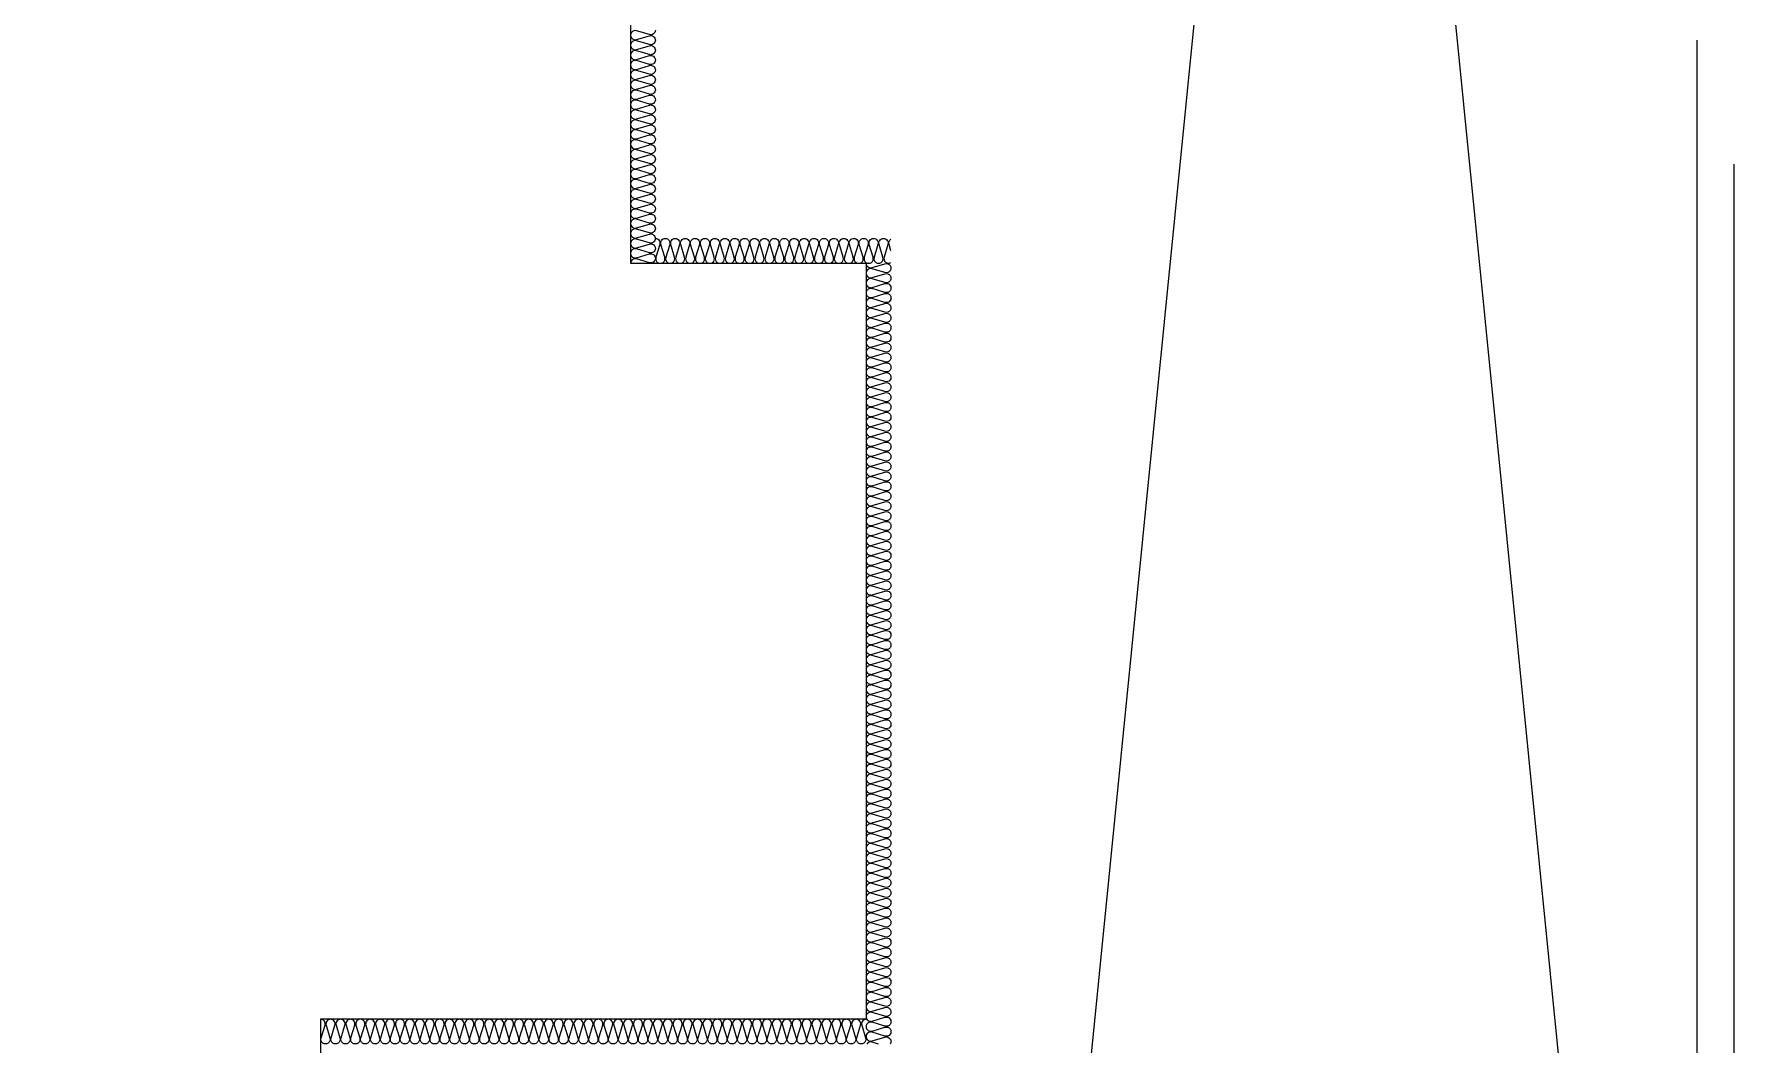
# Model space of a CAD drawing. Header units: millimetres. Extents: x 49154 to 181784, y 28275 to 149577.
# Drawn here: x 164048 to 170904, y 124255 to 128330 of the extents above; entities that cross this region are included whole.
import ezdxf

# ---------------------------------------------------------------- set-up
doc = ezdxf.new("R2010")
doc.units = ezdxf.units.MM
doc.header["$LTSCALE"] = 300
for name, color, linetype in [('A-CEN', 1, 'Continuous'), ('A-OPEN', 1, 'Continuous'), ('A-WALL-D', 7, 'Continuous'), ('ISL', 251, 'Continuous')]:
    doc.layers.add(name, color=color, linetype=linetype)

msp = doc.modelspace()

# ---------------------------------------------------------------- linework, layer by layer
at = {"layer": 'A-CEN'}
msp.add_line((170903.6, 122305), (170903.6, 127805), dxfattribs=at)
at = {"layer": 'A-OPEN'}
for p, q in [((167753.6, 148705), (170753.6, 118605)), ((167753.6, 118605), (170753.6, 148705))]:
    msp.add_line(p, q, dxfattribs=at)
at = {"layer": 'A-WALL-D'}
msp.add_line((170753.6, 128305), (170753.6, 121805), dxfattribs=at)
at = {"layer": 'ISL', "elevation": 0}
msp.add_lwpolyline([(155568.6, 148655), (155653.6, 148655), (155653.6, 143405), (157053.6, 143405), (157053.6, 144005), (166453.6, 144005), (166453.6, 143405), (167403.6, 143405), (167403.6, 142155), (165203.6, 142155), (165203.6, 134805), (167403.6, 134805), (167403.6, 128805), (166453.6, 128805), (166453.6, 127405), (167403.6, 127405), (167403.6, 124355), (165203.6, 124355), (165203.6, 117005), (165028.6, 117005), (165028.6, 116905)], dxfattribs=at)
for points in [[(166553.6, 128345, -0.509267), (166529.3, 128327.3), (166477.8, 128342.7, 1.372593), (166477.8, 128307.3), (166529.3, 128322.7, -0.509267), (166553.6, 128305, -0.509267), (166529.3, 128287.3), (166477.8, 128302.7, 1.372593), (166477.8, 128267.3), (166529.3, 128282.7, -0.509267), (166553.6, 128265, -0.509267), (166529.3, 128247.3), (166477.8, 128262.7, 1.372593), (166477.8, 128227.3), (166529.3, 128242.7, -0.509267), (166553.6, 128225, -0.509267), (166529.3, 128207.3), (166477.8, 128222.7, 1.372593), (166477.8, 128187.3), (166529.3, 128202.7, -0.509267), (166553.6, 128185, -0.509267), (166529.3, 128167.3), (166477.8, 128182.7, 1.372593), (166477.8, 128147.3), (166529.3, 128162.7, -0.509267), (166553.6, 128145, -0.509267), (166529.3, 128127.3), (166477.8, 128142.7, 1.372593), (166477.8, 128107.3), (166529.3, 128122.7, -0.509267), (166553.6, 128105, -0.509267), (166529.3, 128087.3), (166477.8, 128102.7, 1.372593), (166477.8, 128067.3), (166529.3, 128082.7, -0.509267), (166553.6, 128065, -0.509267), (166529.3, 128047.3), (166477.8, 128062.7, 1.372593), (166477.8, 128027.3), (166529.3, 128042.7, -0.509267), (166553.6, 128025, -0.509267), (166529.3, 128007.3), (166477.8, 128022.7, 1.372593), (166477.8, 127987.3), (166529.3, 128002.7, -0.509267), (166553.6, 127985, -0.509267), (166529.3, 127967.3), (166477.8, 127982.7, 1.372593), (166477.8, 127947.3), (166529.3, 127962.7, -0.509267), (166553.6, 127945, -0.509267), (166529.3, 127927.3), (166477.8, 127942.7, 1.372593), (166477.8, 127907.3), (166529.3, 127922.7, -0.509267), (166553.6, 127905, -0.509267), (166529.3, 127887.3), (166477.8, 127902.7, 1.372593), (166477.8, 127867.3), (166529.3, 127882.7, -0.509267), (166553.6, 127865, -0.509267), (166529.3, 127847.3), (166477.8, 127862.7, 1.372593), (166477.8, 127827.3), (166529.3, 127842.7, -0.509267), (166553.6, 127825, -0.509267), (166529.3, 127807.3), (166477.8, 127822.7, 1.372593), (166477.8, 127787.3), (166529.3, 127802.7, -0.509267), (166553.6, 127785, -0.509267), (166529.3, 127767.3), (166477.8, 127782.7, 1.372593), (166477.8, 127747.3), (166529.3, 127762.7, -0.509267), (166553.6, 127745, -0.509267), (166529.3, 127727.3), (166477.8, 127742.7, 1.372593), (166477.8, 127707.3), (166529.3, 127722.7, -0.509267), (166553.6, 127705, -0.509267), (166529.3, 127687.3), (166477.8, 127702.7, 1.372593), (166477.8, 127667.3), (166529.3, 127682.7, -0.509267), (166553.6, 127665, -0.509267), (166529.3, 127647.3), (166477.8, 127662.7, 1.372593), (166477.8, 127627.3), (166529.3, 127642.7, -0.509267), (166553.6, 127625, -0.509267), (166529.3, 127607.3), (166477.8, 127622.7, 1.372593), (166477.8, 127587.3), (166529.3, 127602.7, -0.509267), (166553.6, 127585, -0.509267), (166529.3, 127567.3), (166477.8, 127582.7, 1.372593), (166477.8, 127547.3), (166529.3, 127562.7, -0.509267), (166553.6, 127545, -0.509267), (166529.3, 127527.3), (166477.8, 127542.7, 1.372593), (166477.8, 127507.3), (166529.3, 127522.7, -0.509267), (166553.6, 127505, -0.509267), (166529.3, 127487.3), (166477.8, 127502.7, 1.372593), (166477.8, 127467.3), (166529.3, 127482.7, -0.509267), (166553.6, 127465, -0.509267), (166529.3, 127447.3), (166477.8, 127462.7, 1.372593), (166477.8, 127427.3), (166529.3, 127442.7, -0.509267), (166553.6, 127425, -0.509267), (166529.3, 127407.3), (166477.8, 127422.7, 0.508361), (166453.6, 127405, 0.508361)], [(166553.6, 127505, -0.509267), (166571.3, 127480.8), (166555.9, 127429.3, 1.372593), (166591.3, 127429.3), (166575.9, 127480.8, -0.509267), (166593.6, 127505, -0.509267), (166611.3, 127480.8), (166595.9, 127429.3, 1.372593), (166631.3, 127429.3), (166615.9, 127480.8, -0.509267), (166633.6, 127505, -0.509267), (166651.3, 127480.8), (166635.9, 127429.3, 1.372593), (166671.3, 127429.3), (166655.9, 127480.8, -0.509267), (166673.6, 127505, -0.509267), (166691.3, 127480.8), (166675.9, 127429.3, 1.372593), (166711.3, 127429.3), (166695.9, 127480.8, -0.509267), (166713.6, 127505, -0.509267), (166731.3, 127480.8), (166715.9, 127429.3, 1.372593), (166751.3, 127429.3), (166735.9, 127480.8, -0.509267), (166753.6, 127505, -0.509267), (166771.3, 127480.8), (166755.9, 127429.3, 1.372593), (166791.3, 127429.3), (166775.9, 127480.8, -0.509267), (166793.6, 127505, -0.509267), (166811.3, 127480.8), (166795.9, 127429.3, 1.372593), (166831.3, 127429.3), (166815.9, 127480.8, -0.509267), (166833.6, 127505, -0.509267), (166851.3, 127480.8), (166835.9, 127429.3, 1.372593), (166871.3, 127429.3), (166855.9, 127480.8, -0.509267), (166873.6, 127505, -0.509267), (166891.3, 127480.8), (166875.9, 127429.3, 1.372593), (166911.3, 127429.3), (166895.9, 127480.8, -0.509267), (166913.6, 127505, -0.509267), (166931.3, 127480.8), (166915.9, 127429.3, 1.372593), (166951.3, 127429.3), (166935.9, 127480.8, -0.509267), (166953.6, 127505, -0.509267), (166971.3, 127480.8), (166955.9, 127429.3, 1.372593), (166991.3, 127429.3), (166975.9, 127480.8, -0.509267), (166993.6, 127505, -0.509267), (167011.3, 127480.8), (166995.9, 127429.3, 1.372593), (167031.3, 127429.3), (167015.9, 127480.8, -0.509267), (167033.6, 127505, -0.509267), (167051.3, 127480.8), (167035.9, 127429.3, 1.372593), (167071.3, 127429.3), (167055.9, 127480.8, -0.509267), (167073.6, 127505, -0.509267), (167091.3, 127480.8), (167075.9, 127429.3, 1.372593), (167111.3, 127429.3), (167095.9, 127480.8, -0.509267), (167113.6, 127505, -0.509267), (167131.3, 127480.8), (167115.9, 127429.3, 1.372593), (167151.3, 127429.3), (167135.9, 127480.8, -0.509267), (167153.6, 127505, -0.509267), (167171.3, 127480.8), (167155.9, 127429.3, 1.372593), (167191.3, 127429.3), (167175.9, 127480.8, -0.509267), (167193.6, 127505, -0.509267), (167211.3, 127480.8), (167195.9, 127429.3, 1.372593), (167231.3, 127429.3), (167215.9, 127480.8, -0.509267), (167233.6, 127505, -0.509267), (167251.3, 127480.8), (167235.9, 127429.3, 1.372593), (167271.3, 127429.3), (167255.9, 127480.8, -0.509267), (167273.6, 127505, -0.509267), (167291.3, 127480.8), (167275.9, 127429.3, 1.372593), (167311.3, 127429.3), (167295.9, 127480.8, -0.509267), (167313.6, 127505, -0.509267), (167331.3, 127480.8), (167315.9, 127429.3, 1.372593), (167351.3, 127429.3), (167335.9, 127480.8, -0.509267), (167353.6, 127505, -0.509267), (167371.3, 127480.8), (167355.9, 127429.3, 1.372593), (167391.3, 127429.3), (167375.9, 127480.8, -0.509267), (167393.6, 127505, -0.509267), (167411.3, 127480.8), (167395.9, 127429.3, 1.372593), (167431.3, 127429.3), (167415.9, 127480.8, -0.509267), (167433.6, 127505, -0.509267), (167451.3, 127480.8), (167435.9, 127429.3, 1.372593), (167471.3, 127429.3), (167455.9, 127480.8, -0.509267), (167473.6, 127505, -0.509267), (167491.3, 127480.8), (167475.9, 127429.3, 0.702757), (167503.6, 127407.9, 0.702757)], [(167503.6, 127455.1), (167495.9, 127480.8, -0.340671), (167503.6, 127502.1)], [(167403.6, 127405, 0.509267), (167427.8, 127387.3), (167479.3, 127402.7, -1.372593), (167479.3, 127367.3), (167427.8, 127382.7, 0.509267), (167403.6, 127365, 0.509267), (167427.8, 127347.3), (167479.3, 127362.7, -1.372593), (167479.3, 127327.3), (167427.8, 127342.7, 0.509267), (167403.6, 127325, 0.509267), (167427.8, 127307.3), (167479.3, 127322.7, -1.372593), (167479.3, 127287.3), (167427.8, 127302.7, 0.509267), (167403.6, 127285, 0.509267), (167427.8, 127267.3), (167479.3, 127282.7, -1.372593), (167479.3, 127247.3), (167427.8, 127262.7, 0.509267), (167403.6, 127245, 0.509267), (167427.8, 127227.3), (167479.3, 127242.7, -1.372593), (167479.3, 127207.3), (167427.8, 127222.7, 0.509267), (167403.6, 127205, 0.509267), (167427.8, 127187.3), (167479.3, 127202.7, -1.372593), (167479.3, 127167.3), (167427.8, 127182.7, 0.509267), (167403.6, 127165, 0.509267), (167427.8, 127147.3), (167479.3, 127162.7, -1.372593), (167479.3, 127127.3), (167427.8, 127142.7, 0.509267), (167403.6, 127125, 0.509267), (167427.8, 127107.3), (167479.3, 127122.7, -1.372593), (167479.3, 127087.3), (167427.8, 127102.7, 0.509267), (167403.6, 127085, 0.509267), (167427.8, 127067.3), (167479.3, 127082.7, -1.372593), (167479.3, 127047.3), (167427.8, 127062.7, 0.509267), (167403.6, 127045, 0.509267), (167427.8, 127027.3), (167479.3, 127042.7, -1.372593), (167479.3, 127007.3), (167427.8, 127022.7, 0.509267), (167403.6, 127005, 0.509267), (167427.8, 126987.3), (167479.3, 127002.7, -1.372593), (167479.3, 126967.3), (167427.8, 126982.7, 0.509267), (167403.6, 126965, 0.509267), (167427.8, 126947.3), (167479.3, 126962.7, -1.372593), (167479.3, 126927.3), (167427.8, 126942.7, 0.509267), (167403.6, 126925, 0.509267), (167427.8, 126907.3), (167479.3, 126922.7, -1.372593), (167479.3, 126887.3), (167427.8, 126902.7, 0.509267), (167403.6, 126885, 0.509267), (167427.8, 126867.3), (167479.3, 126882.7, -1.372593), (167479.3, 126847.3), (167427.8, 126862.7, 0.509267), (167403.6, 126845, 0.509267), (167427.8, 126827.3), (167479.3, 126842.7, -1.372593), (167479.3, 126807.3), (167427.8, 126822.7, 0.509267), (167403.6, 126805, 0.509267), (167427.8, 126787.3), (167479.3, 126802.7, -1.372593), (167479.3, 126767.3), (167427.8, 126782.7, 0.509267), (167403.6, 126765, 0.509267), (167427.8, 126747.3), (167479.3, 126762.7, -1.372593), (167479.3, 126727.3), (167427.8, 126742.7, 0.509267), (167403.6, 126725, 0.509267), (167427.8, 126707.3), (167479.3, 126722.7, -1.372593), (167479.3, 126687.3), (167427.8, 126702.7, 0.509267), (167403.6, 126685, 0.509267), (167427.8, 126667.3), (167479.3, 126682.7, -1.372593), (167479.3, 126647.3), (167427.8, 126662.7, 0.509267), (167403.6, 126645, 0.509267), (167427.8, 126627.3), (167479.3, 126642.7, -1.372593), (167479.3, 126607.3), (167427.8, 126622.7, 0.509267), (167403.6, 126605, 0.509267), (167427.8, 126587.3), (167479.3, 126602.7, -1.372593), (167479.3, 126567.3), (167427.8, 126582.7, 0.509267), (167403.6, 126565, 0.509267), (167427.8, 126547.3), (167479.3, 126562.7, -1.372593), (167479.3, 126527.3), (167427.8, 126542.7, 0.509267), (167403.6, 126525, 0.509267), (167427.8, 126507.3), (167479.3, 126522.7, -1.372593), (167479.3, 126487.3), (167427.8, 126502.7, 0.509267), (167403.6, 126485, 0.509267), (167427.8, 126467.3), (167479.3, 126482.7, -1.372593), (167479.3, 126447.3), (167427.8, 126462.7, 0.509267), (167403.6, 126445, 0.509267), (167427.8, 126427.3), (167479.3, 126442.7, -1.372593), (167479.3, 126407.3), (167427.8, 126422.7, 0.509267), (167403.6, 126405, 0.509267), (167427.8, 126387.3), (167479.3, 126402.7, -1.372593), (167479.3, 126367.3), (167427.8, 126382.7, 0.509267), (167403.6, 126365, 0.509267), (167427.8, 126347.3), (167479.3, 126362.7, -1.372593), (167479.3, 126327.3), (167427.8, 126342.7, 0.509267), (167403.6, 126325, 0.509267), (167427.8, 126307.3), (167479.3, 126322.7, -1.372593), (167479.3, 126287.3), (167427.8, 126302.7, 0.509267), (167403.6, 126285, 0.509267), (167427.8, 126267.3), (167479.3, 126282.7, -1.372593), (167479.3, 126247.3), (167427.8, 126262.7, 0.509267), (167403.6, 126245, 0.509267), (167427.8, 126227.3), (167479.3, 126242.7, -1.372593), (167479.3, 126207.3), (167427.8, 126222.7, 0.509267), (167403.6, 126205, 0.509267), (167427.8, 126187.3), (167479.3, 126202.7, -1.372593), (167479.3, 126167.3), (167427.8, 126182.7, 0.509267), (167403.6, 126165, 0.509267), (167427.8, 126147.3), (167479.3, 126162.7, -1.372593), (167479.3, 126127.3), (167427.8, 126142.7, 0.509267), (167403.6, 126125, 0.509267), (167427.8, 126107.3), (167479.3, 126122.7, -1.372593), (167479.3, 126087.3), (167427.8, 126102.7, 0.509267), (167403.6, 126085, 0.509267), (167427.8, 126067.3), (167479.3, 126082.7, -1.372593), (167479.3, 126047.3), (167427.8, 126062.7, 0.509267), (167403.6, 126045, 0.509267), (167427.8, 126027.3), (167479.3, 126042.7, -1.372593), (167479.3, 126007.3), (167427.8, 126022.7, 0.509267), (167403.6, 126005, 0.509267), (167427.8, 125987.3), (167479.3, 126002.7, -1.372593), (167479.3, 125967.3), (167427.8, 125982.7, 0.509267), (167403.6, 125965, 0.509267), (167427.8, 125947.3), (167479.3, 125962.7, -1.372593), (167479.3, 125927.3), (167427.8, 125942.7, 0.509267), (167403.6, 125925, 0.509267), (167427.8, 125907.3), (167479.3, 125922.7, -1.372593), (167479.3, 125887.3), (167427.8, 125902.7, 0.509267), (167403.6, 125885, 0.509267), (167427.8, 125867.3), (167479.3, 125882.7, -1.372593), (167479.3, 125847.3), (167427.8, 125862.7, 0.509267), (167403.6, 125845, 0.509267), (167427.8, 125827.3), (167479.3, 125842.7, -1.372593), (167479.3, 125807.3), (167427.8, 125822.7, 0.509267), (167403.6, 125805, 0.509267), (167427.8, 125787.3), (167479.3, 125802.7, -1.372593), (167479.3, 125767.3), (167427.8, 125782.7, 0.509267), (167403.6, 125765, 0.509267), (167427.8, 125747.3), (167479.3, 125762.7, -1.372593), (167479.3, 125727.3), (167427.8, 125742.7, 0.509267), (167403.6, 125725, 0.509267), (167427.8, 125707.3), (167479.3, 125722.7, -1.372593), (167479.3, 125687.3), (167427.8, 125702.7, 0.509267), (167403.6, 125685, 0.509267), (167427.8, 125667.3), (167479.3, 125682.7, -1.372593), (167479.3, 125647.3), (167427.8, 125662.7, 0.509267), (167403.6, 125645, 0.509267), (167427.8, 125627.3), (167479.3, 125642.7, -1.372593), (167479.3, 125607.3), (167427.8, 125622.7, 0.509267), (167403.6, 125605, 0.509267), (167427.8, 125587.3), (167479.3, 125602.7, -1.372593), (167479.3, 125567.3), (167427.8, 125582.7, 0.509267), (167403.6, 125565, 0.509267), (167427.8, 125547.3), (167479.3, 125562.7, -1.372593), (167479.3, 125527.3), (167427.8, 125542.7, 0.509267), (167403.6, 125525, 0.509267), (167427.8, 125507.3), (167479.3, 125522.7, -1.372593), (167479.3, 125487.3), (167427.8, 125502.7, 0.509267), (167403.6, 125485, 0.509267), (167427.8, 125467.3), (167479.3, 125482.7, -1.372593), (167479.3, 125447.3), (167427.8, 125462.7, 0.509267), (167403.6, 125445, 0.509267), (167427.8, 125427.3), (167479.3, 125442.7, -1.372593), (167479.3, 125407.3), (167427.8, 125422.7, 0.509267), (167403.6, 125405, 0.509267), (167427.8, 125387.3), (167479.3, 125402.7, -1.372593), (167479.3, 125367.3), (167427.8, 125382.7, 0.509267), (167403.6, 125365, 0.509267), (167427.8, 125347.3), (167479.3, 125362.7, -1.372593), (167479.3, 125327.3), (167427.8, 125342.7, 0.509267), (167403.6, 125325, 0.509267), (167427.8, 125307.3), (167479.3, 125322.7, -1.372593), (167479.3, 125287.3), (167427.8, 125302.7, 0.509267), (167403.6, 125285, 0.509267), (167427.8, 125267.3), (167479.3, 125282.7, -1.372593), (167479.3, 125247.3), (167427.8, 125262.7, 0.509267), (167403.6, 125245, 0.509267), (167427.8, 125227.3), (167479.3, 125242.7, -1.372593), (167479.3, 125207.3), (167427.8, 125222.7, 0.509267), (167403.6, 125205, 0.509267), (167427.8, 125187.3), (167479.3, 125202.7, -1.372593), (167479.3, 125167.3), (167427.8, 125182.7, 0.509267), (167403.6, 125165, 0.509267), (167427.8, 125147.3), (167479.3, 125162.7, -1.372593), (167479.3, 125127.3), (167427.8, 125142.7, 0.509267), (167403.6, 125125, 0.509267), (167427.8, 125107.3), (167479.3, 125122.7, -1.372593), (167479.3, 125087.3), (167427.8, 125102.7, 0.509267), (167403.6, 125085, 0.509267), (167427.8, 125067.3), (167479.3, 125082.7, -1.372593), (167479.3, 125047.3), (167427.8, 125062.7, 0.509267), (167403.6, 125045, 0.509267), (167427.8, 125027.3), (167479.3, 125042.7, -1.372593), (167479.3, 125007.3), (167427.8, 125022.7, 0.509267), (167403.6, 125005, 0.509267), (167427.8, 124987.3), (167479.3, 125002.7, -1.372593), (167479.3, 124967.3), (167427.8, 124982.7, 0.509267), (167403.6, 124965, 0.509267), (167427.8, 124947.3), (167479.3, 124962.7, -1.372593), (167479.3, 124927.3), (167427.8, 124942.7, 0.509267), (167403.6, 124925, 0.509267), (167427.8, 124907.3), (167479.3, 124922.7, -1.372593), (167479.3, 124887.3), (167427.8, 124902.7, 0.509267), (167403.6, 124885, 0.509267), (167427.8, 124867.3), (167479.3, 124882.7, -1.372593), (167479.3, 124847.3), (167427.8, 124862.7, 0.509267), (167403.6, 124845, 0.509267), (167427.8, 124827.3), (167479.3, 124842.7, -1.372593), (167479.3, 124807.3), (167427.8, 124822.7, 0.509267), (167403.6, 124805, 0.509267), (167427.8, 124787.3), (167479.3, 124802.7, -1.372593), (167479.3, 124767.3), (167427.8, 124782.7, 0.509267), (167403.6, 124765, 0.509267), (167427.8, 124747.3), (167479.3, 124762.7, -1.372593), (167479.3, 124727.3), (167427.8, 124742.7, 0.509267), (167403.6, 124725, 0.509267), (167427.8, 124707.3), (167479.3, 124722.7, -1.372593), (167479.3, 124687.3), (167427.8, 124702.7, 0.509267), (167403.6, 124685, 0.509267), (167427.8, 124667.3), (167479.3, 124682.7, -1.372593), (167479.3, 124647.3), (167427.8, 124662.7, 0.509267), (167403.6, 124645, 0.509267), (167427.8, 124627.3), (167479.3, 124642.7, -1.372593), (167479.3, 124607.3), (167427.8, 124622.7, 0.509267), (167403.6, 124605, 0.509267), (167427.8, 124587.3), (167479.3, 124602.7, -1.372593), (167479.3, 124567.3), (167427.8, 124582.7, 0.509267), (167403.6, 124565, 0.509267), (167427.8, 124547.3), (167479.3, 124562.7, -1.372593), (167479.3, 124527.3), (167427.8, 124542.7, 0.509267), (167403.6, 124525, 0.509267), (167427.8, 124507.3), (167479.3, 124522.7, -1.372593), (167479.3, 124487.3), (167427.8, 124502.7, 0.509267), (167403.6, 124485, 0.509267), (167427.8, 124467.3), (167479.3, 124482.7, -1.372593), (167479.3, 124447.3), (167427.8, 124462.7, 0.509267), (167403.6, 124445, 0.509267), (167427.8, 124427.3), (167479.3, 124442.7, -1.372593), (167479.3, 124407.3), (167427.8, 124422.7, 0.509267), (167403.6, 124405, 0.509267), (167427.8, 124387.3), (167479.3, 124402.7, -1.372593), (167479.3, 124367.3), (167427.8, 124382.7, 0.509267), (167403.6, 124365, 0.509267), (167427.8, 124347.3), (167479.3, 124362.7, -1.372593), (167479.3, 124327.3), (167427.8, 124342.7, 0.509267), (167403.6, 124325, 0.509267), (167427.8, 124307.3), (167479.3, 124322.7, -1.372593), (167479.3, 124287.3), (167427.8, 124302.7, 0.509267), (167403.6, 124285, 0.509267), (167427.8, 124267.3), (167479.3, 124282.7, -0.702757), (167500.7, 124255, -0.702757)], [(167403.6, 124355, 0.509267), (167385.9, 124330.8), (167401.2, 124279.3, -1.372593), (167365.9, 124279.3), (167381.2, 124330.8, 0.509267), (167363.6, 124355, 0.509267), (167345.9, 124330.8), (167361.2, 124279.3, -1.372593), (167325.9, 124279.3), (167341.2, 124330.8, 0.509267), (167323.6, 124355, 0.509267), (167305.9, 124330.8), (167321.2, 124279.3, -1.372593), (167285.9, 124279.3), (167301.2, 124330.8, 0.509267), (167283.6, 124355, 0.509267), (167265.9, 124330.8), (167281.2, 124279.3, -1.372593), (167245.9, 124279.3), (167261.2, 124330.8, 0.509267), (167243.6, 124355, 0.509267), (167225.9, 124330.8), (167241.2, 124279.3, -1.372593), (167205.9, 124279.3), (167221.2, 124330.8, 0.509267), (167203.6, 124355, 0.509267), (167185.9, 124330.8), (167201.2, 124279.3, -1.372593), (167165.9, 124279.3), (167181.2, 124330.8, 0.509267), (167163.6, 124355, 0.509267), (167145.9, 124330.8), (167161.2, 124279.3, -1.372593), (167125.9, 124279.3), (167141.2, 124330.8, 0.509267), (167123.6, 124355, 0.509267), (167105.9, 124330.8), (167121.2, 124279.3, -1.372593), (167085.9, 124279.3), (167101.2, 124330.8, 0.509267), (167083.6, 124355, 0.509267), (167065.9, 124330.8), (167081.2, 124279.3, -1.372593), (167045.9, 124279.3), (167061.2, 124330.8, 0.509267), (167043.6, 124355, 0.509267), (167025.9, 124330.8), (167041.2, 124279.3, -1.372593), (167005.9, 124279.3), (167021.2, 124330.8, 0.509267), (167003.6, 124355, 0.509267), (166985.9, 124330.8), (167001.2, 124279.3, -1.372593), (166965.9, 124279.3), (166981.2, 124330.8, 0.509267), (166963.6, 124355, 0.509267), (166945.9, 124330.8), (166961.2, 124279.3, -1.372593), (166925.9, 124279.3), (166941.2, 124330.8, 0.509267), (166923.6, 124355, 0.509267), (166905.9, 124330.8), (166921.2, 124279.3, -1.372593), (166885.9, 124279.3), (166901.2, 124330.8, 0.509267), (166883.6, 124355, 0.509267), (166865.9, 124330.8), (166881.2, 124279.3, -1.372593), (166845.9, 124279.3), (166861.2, 124330.8, 0.509267), (166843.6, 124355, 0.509267), (166825.9, 124330.8), (166841.2, 124279.3, -1.372593), (166805.9, 124279.3), (166821.2, 124330.8, 0.509267), (166803.6, 124355, 0.509267), (166785.9, 124330.8), (166801.2, 124279.3, -1.372593), (166765.9, 124279.3), (166781.2, 124330.8, 0.509267), (166763.6, 124355, 0.509267), (166745.9, 124330.8), (166761.2, 124279.3, -1.372593), (166725.9, 124279.3), (166741.2, 124330.8, 0.509267), (166723.6, 124355, 0.509267), (166705.9, 124330.8), (166721.2, 124279.3, -1.372593), (166685.9, 124279.3), (166701.2, 124330.8, 0.509267), (166683.6, 124355, 0.509267), (166665.9, 124330.8), (166681.2, 124279.3, -1.372593), (166645.9, 124279.3), (166661.2, 124330.8, 0.509267), (166643.6, 124355, 0.509267), (166625.9, 124330.8), (166641.2, 124279.3, -1.372593), (166605.9, 124279.3), (166621.2, 124330.8, 0.509267), (166603.6, 124355, 0.509267), (166585.9, 124330.8), (166601.2, 124279.3, -1.372593), (166565.9, 124279.3), (166581.2, 124330.8, 0.509267), (166563.6, 124355, 0.509267), (166545.9, 124330.8), (166561.2, 124279.3, -1.372593), (166525.9, 124279.3), (166541.2, 124330.8, 0.509267), (166523.6, 124355, 0.509267), (166505.9, 124330.8), (166521.2, 124279.3, -1.372593), (166485.9, 124279.3), (166501.2, 124330.8, 0.509267), (166483.6, 124355, 0.509267), (166465.9, 124330.8), (166481.2, 124279.3, -1.372593), (166445.9, 124279.3), (166461.2, 124330.8, 0.509267), (166443.6, 124355, 0.509267), (166425.9, 124330.8), (166441.2, 124279.3, -1.372593), (166405.9, 124279.3), (166421.2, 124330.8, 0.509267), (166403.6, 124355, 0.509267), (166385.9, 124330.8), (166401.2, 124279.3, -1.372593), (166365.9, 124279.3), (166381.2, 124330.8, 0.509267), (166363.6, 124355, 0.509267), (166345.9, 124330.8), (166361.2, 124279.3, -1.372593), (166325.9, 124279.3), (166341.2, 124330.8, 0.509267), (166323.6, 124355, 0.509267), (166305.9, 124330.8), (166321.2, 124279.3, -1.372593), (166285.9, 124279.3), (166301.2, 124330.8, 0.509267), (166283.6, 124355, 0.509267), (166265.9, 124330.8), (166281.2, 124279.3, -1.372593), (166245.9, 124279.3), (166261.2, 124330.8, 0.509267), (166243.6, 124355, 0.509267), (166225.9, 124330.8), (166241.2, 124279.3, -1.372593), (166205.9, 124279.3), (166221.2, 124330.8, 0.509267), (166203.6, 124355, 0.509267), (166185.9, 124330.8), (166201.2, 124279.3, -1.372593), (166165.9, 124279.3), (166181.2, 124330.8, 0.509267), (166163.6, 124355, 0.509267), (166145.9, 124330.8), (166161.2, 124279.3, -1.372593), (166125.9, 124279.3), (166141.2, 124330.8, 0.509267), (166123.6, 124355, 0.509267), (166105.9, 124330.8), (166121.2, 124279.3, -1.372593), (166085.9, 124279.3), (166101.2, 124330.8, 0.509267), (166083.6, 124355, 0.509267), (166065.9, 124330.8), (166081.2, 124279.3, -1.372593), (166045.9, 124279.3), (166061.2, 124330.8, 0.509267), (166043.6, 124355, 0.509267), (166025.9, 124330.8), (166041.2, 124279.3, -1.372593), (166005.9, 124279.3), (166021.2, 124330.8, 0.509267), (166003.6, 124355, 0.509267), (165985.9, 124330.8), (166001.2, 124279.3, -1.372593), (165965.9, 124279.3), (165981.2, 124330.8, 0.509267), (165963.6, 124355, 0.509267), (165945.9, 124330.8), (165961.2, 124279.3, -1.372593), (165925.9, 124279.3), (165941.2, 124330.8, 0.509267), (165923.6, 124355, 0.509267), (165905.9, 124330.8), (165921.2, 124279.3, -1.372593), (165885.9, 124279.3), (165901.2, 124330.8, 0.509267), (165883.6, 124355, 0.509267), (165865.9, 124330.8), (165881.2, 124279.3, -1.372593), (165845.9, 124279.3), (165861.2, 124330.8, 0.509267), (165843.6, 124355, 0.509267), (165825.9, 124330.8), (165841.2, 124279.3, -1.372593), (165805.9, 124279.3), (165821.2, 124330.8, 0.509267), (165803.6, 124355, 0.509267), (165785.9, 124330.8), (165801.2, 124279.3, -1.372593), (165765.9, 124279.3), (165781.2, 124330.8, 0.509267), (165763.6, 124355, 0.509267), (165745.9, 124330.8), (165761.2, 124279.3, -1.372593), (165725.9, 124279.3), (165741.2, 124330.8, 0.509267), (165723.6, 124355, 0.509267), (165705.9, 124330.8), (165721.2, 124279.3, -1.372593), (165685.9, 124279.3), (165701.2, 124330.8, 0.509267), (165683.6, 124355, 0.509267), (165665.9, 124330.8), (165681.2, 124279.3, -1.372593), (165645.9, 124279.3), (165661.2, 124330.8, 0.509267), (165643.6, 124355, 0.509267), (165625.9, 124330.8), (165641.2, 124279.3, -1.372593), (165605.9, 124279.3), (165621.2, 124330.8, 0.509267), (165603.6, 124355, 0.509267), (165585.9, 124330.8), (165601.2, 124279.3, -1.372593), (165565.9, 124279.3), (165581.2, 124330.8, 0.509267), (165563.6, 124355, 0.509267), (165545.9, 124330.8), (165561.2, 124279.3, -1.372593), (165525.9, 124279.3), (165541.2, 124330.8, 0.509267), (165523.6, 124355, 0.509267), (165505.9, 124330.8), (165521.2, 124279.3, -1.372593), (165485.9, 124279.3), (165501.2, 124330.8, 0.509267), (165483.6, 124355, 0.509267), (165465.9, 124330.8), (165481.2, 124279.3, -1.372593), (165445.9, 124279.3), (165461.2, 124330.8, 0.509267), (165443.6, 124355, 0.509267), (165425.9, 124330.8), (165441.2, 124279.3, -1.372593), (165405.9, 124279.3), (165421.2, 124330.8, 0.509267), (165403.6, 124355, 0.509267), (165385.9, 124330.8), (165401.2, 124279.3, -1.372593), (165365.9, 124279.3), (165381.2, 124330.8, 0.509267), (165363.6, 124355, 0.509267), (165345.9, 124330.8), (165361.2, 124279.3, -1.372593), (165325.9, 124279.3), (165341.2, 124330.8, 0.509267), (165323.6, 124355, 0.509267), (165305.9, 124330.8), (165321.2, 124279.3, -1.372593), (165285.9, 124279.3), (165301.2, 124330.8, 0.509267), (165283.6, 124355, 0.509267), (165265.9, 124330.8), (165281.2, 124279.3, -1.372593), (165245.9, 124279.3), (165261.2, 124330.8, 0.509267), (165243.6, 124355, 0.509267), (165225.9, 124330.8), (165241.2, 124279.3, -1.372593), (165205.9, 124279.3), (165221.2, 124330.8, 0.5087), (165203.6, 124355, 0.5087)], [(167453.5, 124255), (167427.8, 124262.7, 0.340671), (167406.5, 124255)]]:
    msp.add_lwpolyline(points, format="xyb", dxfattribs=at)

doc.saveas('drawing.dxf')
